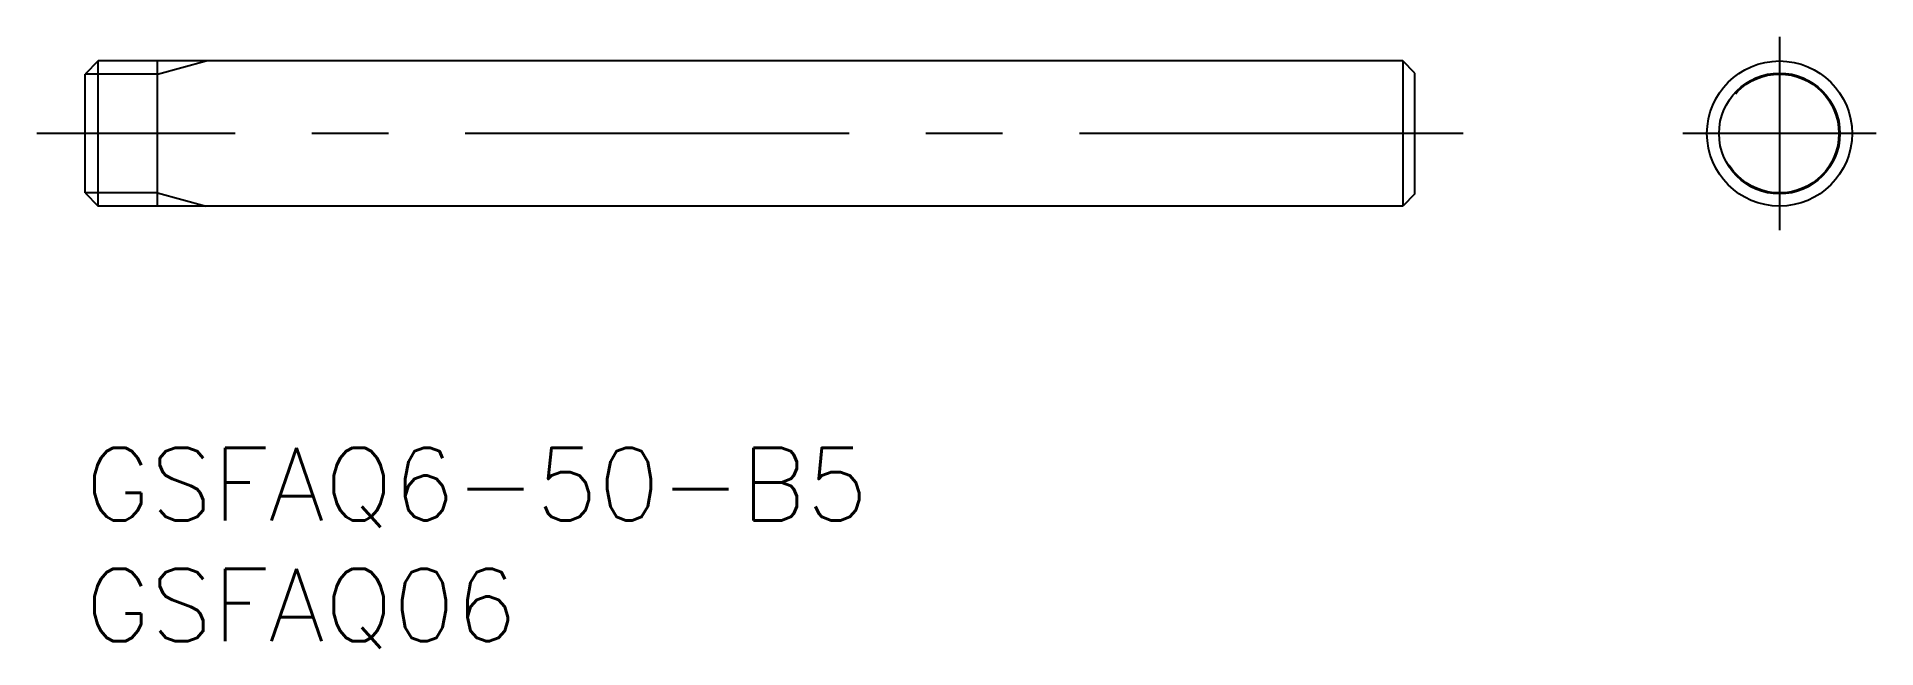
# Model space of a CAD drawing. Extents: x -2 to 74.1, y -8.3 to 17.
import ezdxf

# ---------------------------------------------------------------- set-up
doc = ezdxf.new("R2010")
doc.units = 0
doc.header["$LTSCALE"] = 0.5
doc.linetypes.add('CENTER', pattern=[50.8, 31.75, -6.35, 6.35, -6.35])
doc.linetypes.add('DASHED', pattern=[19.05, 12.7, -6.35])
for name, color, linetype in [('MSM_CENTER', 1, 'CENTER'), ('MSM_CONTINUOUS', 7, 'CONTINUOUS'), ('MSM_DASHED', 4, 'DASHED'), ('MSM_NARROW', 5, 'CONTINUOUS'), ('MSM_PART_NUMBER', 7, 'CONTINUOUS')]:
    doc.layers.add(name, color=color, linetype=linetype)
doc.styles.get("Standard").update_dxf_attribs({"font": 'txt.shx', "height": 3, "bigfont": 'bigfont.shx'})

# ---------------------------------------------------------------- blocks, each defined once
blk = doc.blocks.new('*U12')
at = {"layer": 'MSM_PART_NUMBER'}
blk.add_text('GSFAQ6-50-B5', height=3, dxfattribs=at).set_placement((0, -3))
blk = doc.blocks.new('*U13')
at = {"layer": 'MSM_PART_NUMBER'}
blk.add_text('GSFAQ06', height=3, dxfattribs=at).set_placement((0, -8))

msp = doc.modelspace()

# ---------------------------------------------------------------- linework, layer by layer
at = {"layer": 'MSM_CENTER'}
for p, q in [((70.087, 17), (70.087, 9)), ((57, 13), (-2, 13)), ((74.087, 13), (66.087, 13))]:
    msp.add_line(p, q, dxfattribs=at)
at = {"layer": 'MSM_CONTINUOUS'}
for p, q in [((0.542, 16), (0, 15.459)), ((54.5, 16), (0.542, 16)), ((0.542, 10), (0.542, 16)), ((3, 10), (3, 16)), ((55, 15.5), (54.5, 16)), ((54.5, 16), (54.5, 10)), ((0, 10.542), (0, 15.459)), ((55, 10.5), (55, 15.5)), ((0, 10.542), (0.542, 10)), ((54.5, 10), (0.542, 10)), ((55, 10.5), (54.5, 10))]:
    msp.add_line(p, q, dxfattribs=at)
for radius in [3, 2.5]:
    msp.add_circle((70.087, 13), radius, dxfattribs=at)
at = {"layer": 'MSM_DASHED'}
msp.add_circle((70.087, 13), 2.459, dxfattribs=at)
at = {"layer": 'MSM_NARROW'}
for p, q in [((3, 15.459), (5, 16)), ((3, 15.459), (0, 15.459)), ((3, 10.542), (0, 10.542)), ((3, 10.542), (5, 10))]:
    msp.add_line(p, q, dxfattribs=at)

# ---------------------------------------------------------------- block references
at = {"layer": 'MSM_CONTINUOUS'}
for name in ['*U12', '*U13']:
    msp.add_blockref(name, (0, 0), dxfattribs=at)

doc.saveas('drawing.dxf')
